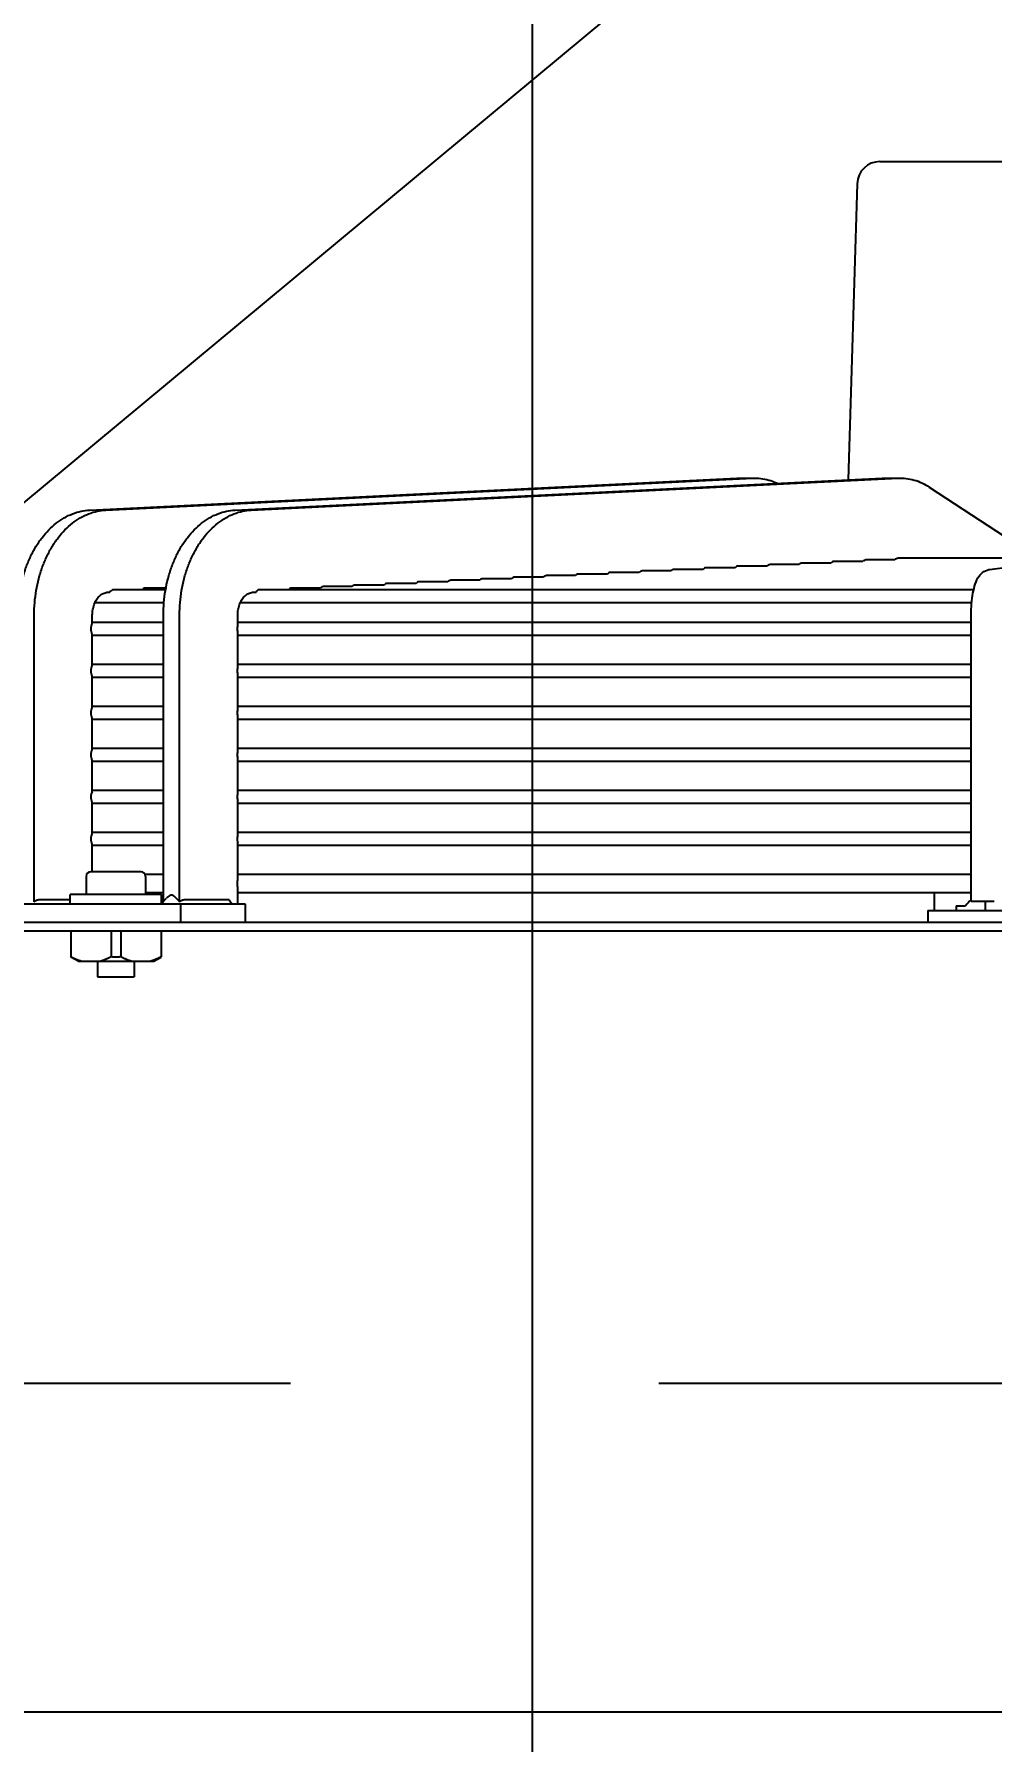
# Model space of a CAD drawing. Header units: millimetres. Extents: x 16200 to 32328, y 18593 to 29476.
# Drawn here: x 16311.8 to 16320.06, y 18977.07 to 18991.79 of the extents above; entities that cross this region are included whole.
import ezdxf

# ---------------------------------------------------------------- set-up
doc = ezdxf.new("R2010")
doc.units = ezdxf.units.MM
doc.header["$LTSCALE"] = 5
doc.linetypes.add('HIDDEN', pattern=[9.525, 6.35, -3.175])
doc.layers.add('UNIT', color=6, linetype='Continuous')
doc.layers.add('WS-NO-CONTROL', color=3, linetype='Continuous')
doc.styles.add('SUBMITTAL', font='romans.shx', dxfattribs={"width": 0.75})
doc.dimstyles.new('SUBMITTAL', dxfattribs={"dimtxt": 0.09375, "dimasz": 0.09375, "dimexe": 0.03125, "dimexo": 0.0625, "dimgap": 0.0625, "dimtad": 0, "dimdec": 4, "dimzin": 4, "dimdsep": 46, "dimlunit": 4, "dimtxsty": 'SUBMITTAL', "dimcen": 0.09375, "dimclre": 6, "dimadec": 0, "dimazin": 0, "dimtfac": 1, "dimtdec": 0, "dimtofl": 0, "dimtmove": 0, "dimatfit": 3, "dimfxl": 0, "dimfrac": 2, "dimtolj": 1, "dimtzin": 4, "dimarcsym": 0})

# ---------------------------------------------------------------- blocks, each defined once
blk = doc.blocks.new('*D76')
at = {"layer": 'WS-NO-CONTROL', "color": 6, "lineweight": -2}
for p, q in [((16257.946, 18976.129), (16257.946, 19017.259)), ((16316.097, 18975.861), (16316.097, 19017.259))]:
    blk.add_line(p, q, dxfattribs=at)
at = {"layer": 'WS-NO-CONTROL', "color": 3, "lineweight": -2}
for p, q in [((16257.946, 19014.442), (16253.017, 19014.442)), ((16311.168, 19014.442), (16262.876, 19014.442))]:
    blk.add_line(p, q, dxfattribs=at)
at = {"layer": 'WS-NO-CONTROL', "color": 3}
for points in [[(16262.876, 19015.263), (16262.876, 19013.62), (16257.946, 19014.442)], [(16311.168, 19015.263), (16311.168, 19013.62), (16316.097, 19014.442)]]:
    blk.add_solid(points, dxfattribs=at)
at = {"layer": 'WS-NO-CONTROL', "color": 3, "insert": (16234.268, 19014.442), "char_height": 4.9294, "attachment_point": 5, "style": 'SUBMITTAL'}
blk.add_mtext('\\A1;4\'-10 1/8"', dxfattribs=at)

msp = doc.modelspace()

# ---------------------------------------------------------------- linework, layer by layer
at = {"layer": 'UNIT'}
for p, q in [((16319.0914, 18990.6942), (16329.1707, 18990.6942)), ((16318.8946, 18990.5034), (16318.8167, 18987.9508)), ((16312.2828, 18987.6907), (16317.8576, 18987.9653)), ((16312.422, 18987.6907), (16317.9968, 18987.9653)), ((16313.5355, 18987.6907), (16319.1104, 18987.9653)), ((16313.6747, 18987.6907), (16319.2496, 18987.9653)), ((16317.878, 18987.9657), (16318.0171, 18987.9657)), ((16319.1307, 18987.9657), (16319.2699, 18987.9657)), ((16319.5161, 18987.8889), (16320.453, 18987.2749)), ((16320.0363, 18987.1783), (16322.0717, 18987.4529)), ((16318.1183, 18987.2061), (16317.8686, 18987.2061)), ((16318.3938, 18987.2196), (16318.144, 18987.2196)), ((16318.6694, 18987.2331), (16318.4195, 18987.2331)), ((16318.9451, 18987.2466), (16318.6951, 18987.2466)), ((16319.2201, 18987.2601), (16318.9708, 18987.2601)), ((16320.7524, 18987.2749), (16319.2468, 18987.2749)), ((16315.0939, 18987.0577), (16314.8449, 18987.0577)), ((16315.3685, 18987.0712), (16315.1195, 18987.0712)), ((16315.6432, 18987.0847), (16315.3941, 18987.0847)), ((16315.918, 18987.0982), (16315.6688, 18987.0982)), ((16316.1927, 18987.1117), (16315.9436, 18987.1117)), ((16316.4676, 18987.1252), (16316.2184, 18987.1252)), ((16316.7425, 18987.1387), (16316.4932, 18987.1387)), ((16317.0175, 18987.1522), (16316.7682, 18987.1522)), ((16317.2926, 18987.1657), (16317.0432, 18987.1657)), ((16317.5677, 18987.1792), (16317.3182, 18987.1792)), ((16317.8429, 18987.1926), (16317.5934, 18987.1926)), ((16312.4394, 18986.9824), (16312.4558, 18986.9832)), ((16312.9362, 18987.0037), (16312.4861, 18987.0037)), ((16312.9387, 18987.0172), (16312.7604, 18987.0172)), ((16313.6922, 18986.9824), (16313.7166, 18986.9836)), ((16319.899, 18987.0037), (16313.7467, 18987.0037)), ((16314.2701, 18987.0172), (16314.0212, 18987.0172)), ((16314.5447, 18987.0307), (16314.2957, 18987.0307)), ((16314.8192, 18987.0442), (16314.5703, 18987.0442)), ((16311.8038, 18984.3128), (16311.8038, 18986.7856)), ((16312.3049, 18986.7089), (16312.3049, 18986.7856)), ((16312.3277, 18986.8935), (16312.9219, 18986.8935)), ((16312.9174, 18984.3163), (16312.9174, 18986.7856)), ((16313.0566, 18984.3128), (16313.0566, 18986.7856)), ((16313.5577, 18986.6965), (16313.5577, 18986.7856)), ((16313.5805, 18986.8935), (16319.8821, 18986.8935)), ((16319.8773, 18984.3163), (16319.8773, 18986.7856)), ((16312.9174, 18986.7218), (16312.3049, 18986.7218)), ((16312.3049, 18986.3467), (16312.3049, 18986.6244)), ((16312.3049, 18986.6115), (16312.9174, 18986.6115)), ((16319.8773, 18986.7218), (16313.5577, 18986.7218)), ((16313.5577, 18986.3343), (16313.5577, 18986.6368)), ((16313.5577, 18986.6115), (16319.8773, 18986.6115)), ((16312.9174, 18986.3596), (16312.3049, 18986.3596)), ((16319.8773, 18986.3596), (16313.5577, 18986.3596)), ((16312.3049, 18985.9845), (16312.3049, 18986.2622)), ((16312.3049, 18986.2493), (16312.9174, 18986.2493)), ((16313.5577, 18985.9721), (16313.5577, 18986.2746)), ((16313.5577, 18986.2493), (16319.8773, 18986.2493)), ((16312.9174, 18985.9974), (16312.3049, 18985.9974)), ((16312.3049, 18985.6223), (16312.3049, 18985.9)), ((16312.3049, 18985.8871), (16312.9174, 18985.8871)), ((16319.8773, 18985.9974), (16313.5577, 18985.9974)), ((16313.5577, 18985.6099), (16313.5577, 18985.9124)), ((16313.5577, 18985.8871), (16319.8773, 18985.8871)), ((16312.9174, 18985.6352), (16312.3049, 18985.6352)), ((16319.8773, 18985.6352), (16313.5577, 18985.6352)), ((16312.3049, 18985.2601), (16312.3049, 18985.5378)), ((16312.3049, 18985.5249), (16312.9174, 18985.5249)), ((16313.5577, 18985.2476), (16313.5577, 18985.5502)), ((16313.5577, 18985.5249), (16319.8773, 18985.5249)), ((16312.9174, 18985.2729), (16312.3049, 18985.2729)), ((16312.3049, 18984.8978), (16312.3049, 18985.1756)), ((16312.3049, 18985.1627), (16312.9174, 18985.1627)), ((16319.8773, 18985.2729), (16313.5577, 18985.2729)), ((16313.5577, 18984.8854), (16313.5577, 18985.188)), ((16313.5577, 18985.1627), (16319.8773, 18985.1627)), ((16312.9174, 18984.9107), (16312.3049, 18984.9107)), ((16319.8773, 18984.9107), (16313.5577, 18984.9107)), ((16312.3049, 18984.5722), (16312.3049, 18984.8134)), ((16312.3049, 18984.8005), (16312.9174, 18984.8005)), ((16313.5577, 18984.5074), (16313.5577, 18984.8258)), ((16313.5577, 18984.8005), (16319.8773, 18984.8005)), ((16312.7249, 18984.5722), (16312.2918, 18984.5722)), ((16312.9174, 18984.5485), (16312.7609, 18984.5485)), ((16319.8773, 18984.5485), (16313.5577, 18984.5485)), ((16312.2524, 18984.5328), (16312.2524, 18984.3753)), ((16312.7642, 18984.5328), (16312.7642, 18984.3753)), ((16313.5577, 18984.2966), (16313.5577, 18984.4362)), ((16311.3948, 18984.2966), (16313.6219, 18984.2966)), ((16312.1146, 18984.3294), (16311.8456, 18984.3294)), ((16312.902, 18984.3753), (16312.1146, 18984.3753)), ((16312.1146, 18984.2966), (16312.1146, 18984.3753)), ((16312.7642, 18984.395), (16312.9174, 18984.395)), ((16312.902, 18984.301), (16312.902, 18984.3753)), ((16313.0651, 18984.2966), (16313.0651, 18984.1391)), ((16313.4827, 18984.3294), (16313.0983, 18984.3294)), ((16313.5577, 18984.395), (16319.8773, 18984.395)), ((16313.6219, 18984.2966), (16313.6219, 18984.1391)), ((16319.5607, 18984.2395), (16319.5607, 18984.395)), ((16319.7487, 18984.2789), (16319.8275, 18984.2789)), ((16319.7487, 18984.2789), (16319.7487, 18984.2395)), ((16320.0741, 18984.3163), (16319.8773, 18984.3163)), ((16320, 18984.2395), (16320, 18984.3163)), ((16307.261, 18984.1391), (16341.0011, 18984.1391)), ((16319.5051, 18984.2395), (16328.757, 18984.2395)), ((16319.5051, 18984.2395), (16319.5051, 18984.1391)), ((16341.0011, 18984.0604), (16307.261, 18984.0604)), ((16312.1186, 18984.0604), (16312.1186, 18983.8382)), ((16312.4666, 18984.0604), (16312.4666, 18983.8382)), ((16312.5501, 18984.0604), (16312.5501, 18983.8382)), ((16312.8981, 18984.0604), (16312.8981, 18983.8382)), ((16312.1816, 18983.8005), (16312.1186, 18983.8369)), ((16312.8351, 18983.8005), (16312.8981, 18983.8369)), ((16312.1816, 18983.8005), (16312.8351, 18983.8005)), ((16312.3508, 18983.8005), (16312.3508, 18983.6666)), ((16312.3508, 18983.6666), (16312.6658, 18983.6666)), ((16312.6658, 18983.8005), (16312.6658, 18983.6666)), ((16335.2375, 18977.3281), (16306.6407, 18977.3281))]:
    msp.add_line(p, q, dxfattribs=at)
for centre, radius, start, end in [((16319.0914, 18990.4974), 0.1969, 90, 178.25151), ((16312.2918, 18984.5328), 0.0394, 90, 180), ((16312.7249, 18984.5328), 0.0394, 0, 90), ((16320.0145, 18984.1437), 0.2307, 126.49726, 144.15266)]:
    msp.add_arc(centre, radius, start, end, dxfattribs=at)
for centre, major_axis, ratio, start_param, end_param in [((16317.8686, 18987.151), (0, -0.0551), 0.7106314, 3.1415481, 3.8564538), ((16318.144, 18987.1645), (0, -0.0551), 0.7109269, 3.1415422, 3.8564474), ((16318.4195, 18987.178), (0, -0.0551), 0.7112612, 3.1415352, 3.8564398), ((16318.6951, 18987.1915), (0, -0.0551), 0.7116416, 3.1415269, 3.8564308), ((16318.9709, 18987.205), (0, -0.0551), 0.712077, 3.141517, 3.8564199), ((16319.2468, 18987.2198), (0, -0.0551), 0.71258, 3.1415074, 3.8909101), ((16314.8449, 18987.0026), (0, -0.0551), 0.7088222, 3.1415778, 3.8564861), ((16315.1195, 18987.0161), (0, -0.0551), 0.7089205, 3.1415765, 3.8564847), ((16315.3941, 18987.0296), (0, -0.0551), 0.7090275, 3.141575, 3.8564831), ((16315.6688, 18987.0431), (0, -0.0551), 0.7091442, 3.1415734, 3.8564813), ((16315.9436, 18987.0566), (0, -0.0551), 0.7092719, 3.1415715, 3.8564792), ((16316.2184, 18987.07), (0, -0.0551), 0.7094121, 3.1415694, 3.8564769), ((16316.4932, 18987.0835), (0, -0.0551), 0.7095663, 3.1415669, 3.8564743), ((16316.7682, 18987.097), (0, -0.0551), 0.7097366, 3.1415642, 3.8564713), ((16317.0432, 18987.1105), (0, -0.0551), 0.7099252, 3.141561, 3.8564678), ((16317.3182, 18987.124), (0, -0.0551), 0.7101349, 3.1415573, 3.8564638), ((16317.5934, 18987.1375), (0, -0.0551), 0.710369, 3.141553, 3.8564592), ((16312.4861, 18986.9486), (0, -0.0551), 0.7079972, 3.1415858, 4.0326206), ((16312.7604, 18986.9621), (0, -0.0551), 0.7080429, 3.1415852, 3.8564942), ((16313.7467, 18986.9486), (0, -0.0551), 0.7084995, 3.1415818, 4.0233013), ((16314.0212, 18986.9621), (0, -0.0551), 0.708571, 3.141581, 3.8564896), ((16314.2957, 18986.9756), (0, -0.0551), 0.7086482, 3.14158, 3.8564885), ((16314.5703, 18986.9891), (0, -0.0551), 0.7087318, 3.141579, 3.8564874), ((16312.33, 18986.6666), (0, -0.0551), 0.7079678, 3.8398095, 4.712382), ((16312.33, 18986.6666), (0, -0.0551), 0.7079678, 4.7123959, 5.5849684), ((16312.33, 18986.3044), (0, -0.0551), 0.7079678, 3.8398095, 4.712382), ((16312.33, 18986.3044), (0, -0.0551), 0.7079678, 4.7123959, 5.5849684), ((16312.33, 18985.9422), (0, -0.0551), 0.7079678, 3.8398095, 4.712382), ((16312.33, 18985.9422), (0, -0.0551), 0.7079678, 4.7123959, 5.5849684), ((16312.33, 18985.58), (0, -0.0551), 0.7079678, 3.8398095, 4.712382), ((16312.33, 18985.58), (0, -0.0551), 0.7079678, 4.7123959, 5.5849684), ((16312.33, 18985.2178), (0, -0.0551), 0.7079678, 3.8398095, 4.712382), ((16312.33, 18985.2178), (0, -0.0551), 0.7079678, 4.7123959, 5.5849684), ((16312.33, 18984.8556), (0, -0.0551), 0.7079678, 3.8398095, 4.712382), ((16312.33, 18984.8556), (0, -0.0551), 0.7079678, 4.7123959, 5.5849684), ((16314.4787, 18985.7052), (0, -1.969), 0.7071068, 5.4860047, 5.5095695)]:
    msp.add_ellipse(centre, major_axis=major_axis, ratio=ratio, start_param=start_param, end_param=end_param, dxfattribs=at)
for points in [[(16317.8596, 18987.9653), (16317.8657, 18987.9656), (16317.8718, 18987.9657), (16317.878, 18987.9657)], [(16319.1124, 18987.9653), (16319.1185, 18987.9656), (16319.1246, 18987.9657), (16319.1307, 18987.9657)], [(16312.8975, 18984.2966), (16312.9137, 18984.3124), (16312.9296, 18984.3285), (16312.9452, 18984.3448)], [(16312.2099, 18983.8005), (16312.2066, 18983.8015), (16312.2002, 18983.8034), (16312.1904, 18983.8067), (16312.1806, 18983.8103), (16312.1708, 18983.8141), (16312.1608, 18983.8182), (16312.1506, 18983.8227), (16312.1402, 18983.8275), (16312.1296, 18983.8326), (16312.1223, 18983.8363), (16312.1186, 18983.8382)], [(16312.4666, 18983.8382), (16312.4628, 18983.8362), (16312.4555, 18983.8325), (16312.4447, 18983.8274), (16312.4343, 18983.8226), (16312.4241, 18983.8181), (16312.4141, 18983.814), (16312.4042, 18983.8102), (16312.3945, 18983.8066), (16312.3849, 18983.8034), (16312.3785, 18983.8014), (16312.3753, 18983.8005)], [(16312.5501, 18983.8382), (16312.5455, 18983.8379), (16312.5362, 18983.8374), (16312.5223, 18983.837), (16312.5083, 18983.8368), (16312.4944, 18983.837), (16312.4805, 18983.8374), (16312.4712, 18983.8379), (16312.4666, 18983.8382)], [(16312.6414, 18983.8005), (16312.6381, 18983.8015), (16312.6317, 18983.8034), (16312.6219, 18983.8067), (16312.6121, 18983.8103), (16312.6023, 18983.8141), (16312.5923, 18983.8182), (16312.5821, 18983.8227), (16312.5717, 18983.8275), (16312.5611, 18983.8326), (16312.5538, 18983.8363), (16312.5501, 18983.8382)], [(16312.8981, 18983.8382), (16312.8943, 18983.8362), (16312.887, 18983.8325), (16312.8762, 18983.8274), (16312.8658, 18983.8226), (16312.8556, 18983.8181), (16312.8456, 18983.814), (16312.8357, 18983.8102), (16312.826, 18983.8066), (16312.8164, 18983.8034), (16312.81, 18983.8014), (16312.8068, 18983.8005)]]:
    msp.add_open_spline(points, degree=3, dxfattribs=at)
for points, knots in [([(16317.9968, 18987.9652), (16318.0197, 18987.9663), (16318.0427, 18987.9656), (16318.0655, 18987.9629), (16318.0884, 18987.9602), (16318.111, 18987.9557), (16318.1334, 18987.9493), (16318.1558, 18987.9428), (16318.1779, 18987.9346), (16318.1997, 18987.9245), (16318.2022, 18987.9233), (16318.2048, 18987.9221), (16318.2074, 18987.9208)], [0, 0, 0, 0, 0.25037629, 0.25037629, 0.25037629, 0.50056405, 0.50056405, 0.50056405, 0.75075182, 0.75075182, 0.75075182, 0.78029111, 0.78029111, 0.78029111, 0.78029111]), ([(16319.2496, 18987.9652), (16319.2724, 18987.9663), (16319.2954, 18987.9656), (16319.3183, 18987.9629), (16319.3411, 18987.9602), (16319.3638, 18987.9557), (16319.3861, 18987.9493), (16319.4085, 18987.9428), (16319.4307, 18987.9346), (16319.4524, 18987.9245), (16319.4741, 18987.9144), (16319.4954, 18987.9025), (16319.5161, 18987.889)], [0, 0, 0, 0, 0.2503763, 0.2503763, 0.2503763, 0.5005641, 0.5005641, 0.5005641, 0.7507518, 0.7507518, 0.7507518, 1, 1, 1, 1]), ([(16311.6646, 18986.7856), (16311.6646, 18986.8212), (16311.6661, 18986.8571), (16311.6691, 18986.8925), (16311.6721, 18986.9279), (16311.6765, 18986.9629), (16311.6824, 18986.9976), (16311.6883, 18987.0322), (16311.6957, 18987.0666), (16311.7045, 18987.1001), (16311.7132, 18987.1335), (16311.7233, 18987.166), (16311.7348, 18987.1978), (16311.7463, 18987.2295), (16311.7592, 18987.2605), (16311.7733, 18987.2901), (16311.7873, 18987.3198), (16311.8025, 18987.348), (16311.8189, 18987.3751), (16311.8354, 18987.4022), (16311.853, 18987.428), (16311.8716, 18987.4522), (16311.8901, 18987.4763), (16311.9096, 18987.4988), (16311.93, 18987.5196), (16311.9505, 18987.5405), (16311.9719, 18987.5598), (16311.994, 18987.5771), (16312.016, 18987.5944), (16312.0386, 18987.6098), (16312.062, 18987.6234), (16312.0853, 18987.6369), (16312.1094, 18987.6485), (16312.1337, 18987.6581), (16312.1579, 18987.6676), (16312.1825, 18987.6751), (16312.2074, 18987.6805), (16312.2323, 18987.686), (16312.2577, 18987.6894), (16312.2828, 18987.6906)], [0, 0, 0, 0, 0.076921, 0.076921, 0.076921, 0.1538421, 0.1538421, 0.1538421, 0.2307631, 0.2307631, 0.2307631, 0.3076842, 0.3076842, 0.3076842, 0.3846052, 0.3846052, 0.3846052, 0.4615263, 0.4615263, 0.4615263, 0.5384473, 0.5384473, 0.5384473, 0.6153684, 0.6153684, 0.6153684, 0.6922894, 0.6922894, 0.6922894, 0.7692105, 0.7692105, 0.7692105, 0.8461315, 0.8461315, 0.8461315, 0.9230526, 0.9230526, 0.9230526, 1, 1, 1, 1]), ([(16311.8038, 18986.7856), (16311.8038, 18986.8212), (16311.8053, 18986.8571), (16311.8083, 18986.8925), (16311.8113, 18986.9279), (16311.8157, 18986.9629), (16311.8216, 18986.9976), (16311.8275, 18987.0322), (16311.8349, 18987.0666), (16311.8437, 18987.1001), (16311.8524, 18987.1335), (16311.8625, 18987.166), (16311.874, 18987.1978), (16311.8855, 18987.2295), (16311.8984, 18987.2605), (16311.9125, 18987.2901), (16311.9265, 18987.3198), (16311.9417, 18987.348), (16311.9581, 18987.3751), (16311.9746, 18987.4022), (16311.9922, 18987.428), (16312.0108, 18987.4522), (16312.0293, 18987.4763), (16312.0488, 18987.4988), (16312.0692, 18987.5196), (16312.0897, 18987.5405), (16312.1111, 18987.5598), (16312.1332, 18987.5771), (16312.1552, 18987.5944), (16312.1778, 18987.6098), (16312.2012, 18987.6234), (16312.2245, 18987.6369), (16312.2486, 18987.6485), (16312.2728, 18987.6581), (16312.2971, 18987.6676), (16312.3217, 18987.6751), (16312.3466, 18987.6805), (16312.3715, 18987.686), (16312.3969, 18987.6894), (16312.422, 18987.6906)], [0, 0, 0, 0, 0.076921, 0.076921, 0.076921, 0.1538421, 0.1538421, 0.1538421, 0.2307631, 0.2307631, 0.2307631, 0.3076842, 0.3076842, 0.3076842, 0.3846052, 0.3846052, 0.3846052, 0.4615263, 0.4615263, 0.4615263, 0.5384473, 0.5384473, 0.5384473, 0.6153684, 0.6153684, 0.6153684, 0.6922894, 0.6922894, 0.6922894, 0.7692105, 0.7692105, 0.7692105, 0.8461315, 0.8461315, 0.8461315, 0.9230526, 0.9230526, 0.9230526, 1, 1, 1, 1]), ([(16312.9174, 18986.7856), (16312.9174, 18986.8212), (16312.9189, 18986.8571), (16312.9219, 18986.8925), (16312.9248, 18986.9279), (16312.9293, 18986.9629), (16312.9352, 18986.9976), (16312.9411, 18987.0322), (16312.9485, 18987.0666), (16312.9572, 18987.1001), (16312.966, 18987.1335), (16312.9761, 18987.166), (16312.9876, 18987.1978), (16312.9991, 18987.2295), (16313.012, 18987.2605), (16313.026, 18987.2901), (16313.0401, 18987.3198), (16313.0552, 18987.348), (16313.0717, 18987.3751), (16313.0881, 18987.4022), (16313.1058, 18987.428), (16313.1243, 18987.4522), (16313.1429, 18987.4763), (16313.1623, 18987.4988), (16313.1828, 18987.5196), (16313.2032, 18987.5405), (16313.2247, 18987.5598), (16313.2467, 18987.5771), (16313.2688, 18987.5944), (16313.2914, 18987.6098), (16313.3147, 18987.6234), (16313.3381, 18987.6369), (16313.3621, 18987.6485), (16313.3864, 18987.6581), (16313.4107, 18987.6676), (16313.4352, 18987.6751), (16313.4602, 18987.6805), (16313.4851, 18987.686), (16313.5104, 18987.6894), (16313.5355, 18987.6906)], [0, 0, 0, 0, 0.076921, 0.076921, 0.076921, 0.1538421, 0.1538421, 0.1538421, 0.2307631, 0.2307631, 0.2307631, 0.3076842, 0.3076842, 0.3076842, 0.3846052, 0.3846052, 0.3846052, 0.4615263, 0.4615263, 0.4615263, 0.5384473, 0.5384473, 0.5384473, 0.6153684, 0.6153684, 0.6153684, 0.6922894, 0.6922894, 0.6922894, 0.7692105, 0.7692105, 0.7692105, 0.8461315, 0.8461315, 0.8461315, 0.9230526, 0.9230526, 0.9230526, 1, 1, 1, 1]), ([(16313.0566, 18986.7856), (16313.0566, 18986.8212), (16313.0581, 18986.8571), (16313.0611, 18986.8925), (16313.064, 18986.9279), (16313.0685, 18986.9629), (16313.0744, 18986.9976), (16313.0803, 18987.0322), (16313.0877, 18987.0666), (16313.0964, 18987.1001), (16313.1052, 18987.1335), (16313.1153, 18987.166), (16313.1268, 18987.1978), (16313.1383, 18987.2295), (16313.1512, 18987.2605), (16313.1652, 18987.2901), (16313.1792, 18987.3198), (16313.1944, 18987.348), (16313.2109, 18987.3751), (16313.2273, 18987.4022), (16313.245, 18987.428), (16313.2635, 18987.4522), (16313.2821, 18987.4763), (16313.3015, 18987.4988), (16313.322, 18987.5196), (16313.3424, 18987.5405), (16313.3639, 18987.5598), (16313.3859, 18987.5771), (16313.408, 18987.5944), (16313.4306, 18987.6098), (16313.4539, 18987.6234), (16313.4773, 18987.6369), (16313.5013, 18987.6485), (16313.5256, 18987.6581), (16313.5499, 18987.6676), (16313.5744, 18987.6751), (16313.5993, 18987.6805), (16313.6243, 18987.686), (16313.6496, 18987.6894), (16313.6747, 18987.6906)], [0, 0, 0, 0, 0.076921, 0.076921, 0.076921, 0.1538421, 0.1538421, 0.1538421, 0.2307631, 0.2307631, 0.2307631, 0.3076842, 0.3076842, 0.3076842, 0.3846052, 0.3846052, 0.3846052, 0.4615263, 0.4615263, 0.4615263, 0.5384473, 0.5384473, 0.5384473, 0.6153684, 0.6153684, 0.6153684, 0.6922894, 0.6922894, 0.6922894, 0.7692105, 0.7692105, 0.7692105, 0.8461315, 0.8461315, 0.8461315, 0.9230526, 0.9230526, 0.9230526, 1, 1, 1, 1]), ([(16319.8773, 18986.7856), (16319.8773, 18986.8185), (16319.8786, 18986.8513), (16319.8838, 18986.9146), (16319.8876, 18986.9451), (16319.898, 18987.0019), (16319.9044, 18987.0283), (16319.921, 18987.0769), (16319.9306, 18987.0993), (16319.9544, 18987.132), (16319.9635, 18987.1425), (16319.9895, 18987.1629), (16320.0077, 18987.173), (16320.0319, 18987.1776), (16320.0341, 18987.178), (16320.0363, 18987.1783)], [1.5707963, 1.5707963, 1.5707963, 1.5707963, 1.8779743, 1.8779743, 2.1851522, 2.1851522, 2.4923302, 2.4923302, 2.7995081, 2.7995081, 2.9409737, 2.9409737, 3.0918576, 3.0918576, 3.1066861, 3.1066861, 3.1066861, 3.1066861]), ([(16312.3049, 18986.7856), (16312.3049, 18986.7934), (16312.3053, 18986.8011), (16312.3059, 18986.8088), (16312.3065, 18986.8165), (16312.3075, 18986.8242), (16312.3088, 18986.8317), (16312.3101, 18986.8392), (16312.3117, 18986.8466), (16312.3136, 18986.8539), (16312.3155, 18986.8612), (16312.3177, 18986.8683), (16312.3202, 18986.8752), (16312.3227, 18986.8821), (16312.3255, 18986.8888), (16312.3285, 18986.8952), (16312.3316, 18986.9016), (16312.3349, 18986.9078), (16312.3385, 18986.9137), (16312.342, 18986.9196), (16312.3459, 18986.9252), (16312.3499, 18986.9304), (16312.3539, 18986.9357), (16312.3582, 18986.9406), (16312.3627, 18986.9452), (16312.3671, 18986.9497), (16312.3717, 18986.9539), (16312.3765, 18986.9576), (16312.3813, 18986.9614), (16312.3863, 18986.9648), (16312.3914, 18986.9677), (16312.3965, 18986.9707), (16312.4016, 18986.9732), (16312.4069, 18986.9753), (16312.4122, 18986.9773), (16312.4176, 18986.979), (16312.423, 18986.9802), (16312.4285, 18986.9814), (16312.4339, 18986.9821), (16312.4394, 18986.9824)], [0, 0, 0, 0, 0.076921, 0.076921, 0.076921, 0.153842, 0.153842, 0.153842, 0.230763, 0.230763, 0.230763, 0.307684, 0.307684, 0.307684, 0.384605, 0.384605, 0.384605, 0.461526, 0.461526, 0.461526, 0.538447, 0.538447, 0.538447, 0.615368, 0.615368, 0.615368, 0.692289, 0.692289, 0.692289, 0.7692101, 0.7692101, 0.7692101, 0.8461311, 0.8461311, 0.8461311, 0.9230521, 0.9230521, 0.9230521, 1, 1, 1, 1]), ([(16313.5577, 18986.7856), (16313.5577, 18986.7934), (16313.558, 18986.8011), (16313.5587, 18986.8088), (16313.5593, 18986.8165), (16313.5603, 18986.8242), (16313.5615, 18986.8317), (16313.5628, 18986.8392), (16313.5644, 18986.8466), (16313.5663, 18986.8539), (16313.5682, 18986.8612), (16313.5704, 18986.8683), (16313.5729, 18986.8752), (16313.5754, 18986.8821), (16313.5782, 18986.8888), (16313.5813, 18986.8952), (16313.5843, 18986.9016), (16313.5877, 18986.9078), (16313.5912, 18986.9137), (16313.5948, 18986.9196), (16313.5986, 18986.9252), (16313.6026, 18986.9304), (16313.6067, 18986.9357), (16313.611, 18986.9406), (16313.6154, 18986.9452), (16313.6198, 18986.9497), (16313.6245, 18986.9539), (16313.6293, 18986.9576), (16313.6341, 18986.9614), (16313.639, 18986.9648), (16313.6441, 18986.9677), (16313.6492, 18986.9707), (16313.6544, 18986.9732), (16313.6597, 18986.9753), (16313.665, 18986.9773), (16313.6704, 18986.979), (16313.6758, 18986.9802), (16313.6812, 18986.9814), (16313.6867, 18986.9821), (16313.6922, 18986.9824)], [0, 0, 0, 0, 0.076921, 0.076921, 0.076921, 0.153842, 0.153842, 0.153842, 0.230763, 0.230763, 0.230763, 0.307684, 0.307684, 0.307684, 0.384605, 0.384605, 0.384605, 0.461526, 0.461526, 0.461526, 0.538447, 0.538447, 0.538447, 0.615368, 0.615368, 0.615368, 0.692289, 0.692289, 0.692289, 0.7692101, 0.7692101, 0.7692101, 0.8461311, 0.8461311, 0.8461311, 0.9230521, 0.9230521, 0.9230521, 1, 1, 1, 1]), ([(16313.5577, 18986.6965), (16313.5564, 18986.6936), (16313.5553, 18986.6906), (16313.5526, 18986.6814), (16313.5515, 18986.6734), (16313.5515, 18986.6666)], [0.754611842, 0.754611842, 0.754611842, 0.754611842, 0.778331745, 0.778331745, 0.830133896, 0.830133896, 0.830133896, 0.830133896]), ([(16313.5515, 18986.6666), (16313.5515, 18986.6599), (16313.5526, 18986.6519), (16313.5553, 18986.6427), (16313.5564, 18986.6397), (16313.5577, 18986.6368)], [0, 0, 0, 0, 0.051802151, 0.051802151, 0.075522054, 0.075522054, 0.075522054, 0.075522054]), ([(16313.5577, 18986.3343), (16313.5564, 18986.3314), (16313.5553, 18986.3284), (16313.5526, 18986.3192), (16313.5515, 18986.3112), (16313.5515, 18986.3044)], [0.754611842, 0.754611842, 0.754611842, 0.754611842, 0.778331745, 0.778331745, 0.830133896, 0.830133896, 0.830133896, 0.830133896]), ([(16313.5515, 18986.3044), (16313.5515, 18986.2976), (16313.5526, 18986.2896), (16313.5553, 18986.2805), (16313.5564, 18986.2775), (16313.5577, 18986.2746)], [0, 0, 0, 0, 0.051802151, 0.051802151, 0.075522054, 0.075522054, 0.075522054, 0.075522054]), ([(16313.5577, 18985.9721), (16313.5564, 18985.9692), (16313.5553, 18985.9662), (16313.5526, 18985.957), (16313.5515, 18985.949), (16313.5515, 18985.9422)], [-0.075522054, -0.075522054, -0.075522054, -0.075522054, -0.051802151, -0.051802151, 0, 0, 0, 0]), ([(16313.5515, 18985.9422), (16313.5515, 18985.9354), (16313.5526, 18985.9274), (16313.5553, 18985.9183), (16313.5564, 18985.9153), (16313.5577, 18985.9124)], [-0.830133896, -0.830133896, -0.830133896, -0.830133896, -0.778331745, -0.778331745, -0.754611842, -0.754611842, -0.754611842, -0.754611842]), ([(16313.5577, 18985.6099), (16313.5564, 18985.607), (16313.5553, 18985.604), (16313.5526, 18985.5948), (16313.5515, 18985.5868), (16313.5515, 18985.58)], [-0.075522054, -0.075522054, -0.075522054, -0.075522054, -0.051802151, -0.051802151, 0, 0, 0, 0]), ([(16313.5515, 18985.58), (16313.5515, 18985.5732), (16313.5526, 18985.5652), (16313.5553, 18985.5561), (16313.5564, 18985.5531), (16313.5577, 18985.5502)], [-0.830133897, -0.830133897, -0.830133897, -0.830133897, -0.778331746, -0.778331746, -0.754611843, -0.754611843, -0.754611843, -0.754611843]), ([(16313.5577, 18985.2476), (16313.5564, 18985.2448), (16313.5553, 18985.2418), (16313.5526, 18985.2326), (16313.5515, 18985.2246), (16313.5515, 18985.2178)], [-0.075522054, -0.075522054, -0.075522054, -0.075522054, -0.051802151, -0.051802151, 0, 0, 0, 0]), ([(16313.5515, 18985.2178), (16313.5515, 18985.211), (16313.5526, 18985.203), (16313.5553, 18985.1939), (16313.5564, 18985.1909), (16313.5577, 18985.188)], [-0.830133897, -0.830133897, -0.830133897, -0.830133897, -0.77830675, -0.77830675, -0.754610412, -0.754610412, -0.754610412, -0.754610412]), ([(16313.5577, 18984.8854), (16313.5564, 18984.8826), (16313.5553, 18984.8796), (16313.5526, 18984.8704), (16313.5515, 18984.8624), (16313.5515, 18984.8556)], [-0.075522054, -0.075522054, -0.075522054, -0.075522054, -0.051802151, -0.051802151, 0, 0, 0, 0]), ([(16313.5515, 18984.8556), (16313.5515, 18984.8488), (16313.5526, 18984.8408), (16313.5553, 18984.8317), (16313.5564, 18984.8287), (16313.5577, 18984.8258)], [0, 0, 0, 0, 0.051802151, 0.051802151, 0.075522054, 0.075522054, 0.075522054, 0.075522054]), ([(16313.5577, 18984.5074), (16313.5569, 18984.5053), (16313.5562, 18984.5032), (16313.553, 18984.4924), (16313.5515, 18984.4812), (16313.5515, 18984.4718)], [1.067161101, 1.067161101, 1.067161101, 1.067161101, 1.084108004, 1.084108004, 1.156260963, 1.156260963, 1.156260963, 1.156260963]), ([(16313.5515, 18984.4718), (16313.5515, 18984.4623), (16313.553, 18984.4512), (16313.5562, 18984.4404), (16313.5569, 18984.4382), (16313.5577, 18984.4362)], [-1.156260963, -1.156260963, -1.156260963, -1.156260963, -1.084108004, -1.084108004, -1.067161101, -1.067161101, -1.067161101, -1.067161101]), ([(16311.8456, 18984.3294), (16311.8444, 18984.3294), (16311.8432, 18984.3293), (16311.842, 18984.3292), (16311.8408, 18984.3292), (16311.8396, 18984.329), (16311.8384, 18984.3288), (16311.8372, 18984.3287), (16311.836, 18984.3285), (16311.8348, 18984.3282), (16311.8348, 18984.3282), (16311.8347, 18984.3281), (16311.8346, 18984.3281), (16311.8335, 18984.3279), (16311.8323, 18984.3276), (16311.8312, 18984.3273), (16311.83, 18984.3269), (16311.8288, 18984.3265), (16311.8276, 18984.3261), (16311.8263, 18984.3256), (16311.8251, 18984.3251), (16311.8239, 18984.3246), (16311.8236, 18984.3245), (16311.8233, 18984.3243), (16311.823, 18984.3242), (16311.822, 18984.3238), (16311.8211, 18984.3233), (16311.8201, 18984.3229), (16311.8188, 18984.3222), (16311.8175, 18984.3216), (16311.8162, 18984.3208), (16311.8149, 18984.3201), (16311.8136, 18984.3193), (16311.8122, 18984.3185), (16311.8115, 18984.3181), (16311.8108, 18984.3176), (16311.8101, 18984.3172), (16311.8095, 18984.3167), (16311.8088, 18984.3163), (16311.8081, 18984.3158), (16311.8067, 18984.3149), (16311.8053, 18984.3139), (16311.8038, 18984.3128)], [0, 0, 0, 0, 0.0909091, 0.0909091, 0.0909091, 0.1818182, 0.1818182, 0.1818182, 0.2727273, 0.2727273, 0.2727273, 0.2796798, 0.2796798, 0.2796798, 0.3636364, 0.3636364, 0.3636364, 0.4545455, 0.4545455, 0.4545455, 0.5454545, 0.5454545, 0.5454545, 0.5668519, 0.5668519, 0.5668519, 0.6363636, 0.6363636, 0.6363636, 0.7272727, 0.7272727, 0.7272727, 0.8181818, 0.8181818, 0.8181818, 0.8653178, 0.8653178, 0.8653178, 0.9090909, 0.9090909, 0.9090909, 1, 1, 1, 1]), ([(16313.0566, 18984.3128), (16313.042, 18984.3305), (16313.03, 18984.3443), (16313.0135, 18984.3594), (16313.0079, 18984.3638), (16312.9995, 18984.3682), (16312.9966, 18984.3694), (16312.9914, 18984.3706), (16312.9892, 18984.3709), (16312.9848, 18984.3709), (16312.9826, 18984.3706), (16312.9774, 18984.3694), (16312.9745, 18984.3682), (16312.9661, 18984.3638), (16312.9604, 18984.3594), (16312.9515, 18984.3512), (16312.9485, 18984.3482), (16312.9452, 18984.3448)], [-0.853538, -0.853538, -0.853538, -0.853538, -0.64697322, -0.64697322, -0.53019502, -0.53019502, -0.4705504, -0.4705504, -0.42676965, -0.42676965, -0.38298892, -0.38298892, -0.32334436, -0.32334436, -0.20656641, -0.20656641, -0.14841074, -0.14841074, -0.14841074, -0.14841074]), ([(16313.0983, 18984.3294), (16313.0971, 18984.3294), (16313.096, 18984.3293), (16313.0948, 18984.3292), (16313.0936, 18984.3292), (16313.0924, 18984.329), (16313.0912, 18984.3288), (16313.09, 18984.3287), (16313.0888, 18984.3285), (16313.0876, 18984.3282), (16313.0875, 18984.3282), (16313.0874, 18984.3281), (16313.0873, 18984.3281), (16313.0862, 18984.3279), (16313.0851, 18984.3276), (16313.084, 18984.3273), (16313.0828, 18984.3269), (16313.0815, 18984.3265), (16313.0803, 18984.3261), (16313.0791, 18984.3256), (16313.0779, 18984.3251), (16313.0766, 18984.3246), (16313.0763, 18984.3245), (16313.076, 18984.3243), (16313.0757, 18984.3242), (16313.0748, 18984.3238), (16313.0738, 18984.3233), (16313.0728, 18984.3229), (16313.0716, 18984.3222), (16313.0703, 18984.3216), (16313.069, 18984.3208), (16313.0677, 18984.3201), (16313.0663, 18984.3193), (16313.065, 18984.3185), (16313.0643, 18984.3181), (16313.0636, 18984.3176), (16313.0629, 18984.3172), (16313.0622, 18984.3167), (16313.0615, 18984.3163), (16313.0609, 18984.3158), (16313.0595, 18984.3149), (16313.058, 18984.3139), (16313.0566, 18984.3128)], [0, 0, 0, 0, 0.0909091, 0.0909091, 0.0909091, 0.1818182, 0.1818182, 0.1818182, 0.2727273, 0.2727273, 0.2727273, 0.2797096, 0.2797096, 0.2797096, 0.3636364, 0.3636364, 0.3636364, 0.4545455, 0.4545455, 0.4545455, 0.5454545, 0.5454545, 0.5454545, 0.5668899, 0.5668899, 0.5668899, 0.6363636, 0.6363636, 0.6363636, 0.7272727, 0.7272727, 0.7272727, 0.8181818, 0.8181818, 0.8181818, 0.8653352, 0.8653352, 0.8653352, 0.9090909, 0.9090909, 0.9090909, 1, 1, 1, 1]), ([(16312.1186, 18983.8382), (16312.1186, 18983.8379), (16312.1186, 18983.8374), (16312.1186, 18983.837), (16312.1186, 18983.8369), (16312.1186, 18983.8369)], [0, 0, 0, 0, 0.16666667, 0.33333333, 0.5, 0.5, 0.5, 0.5])]:
    msp.add_open_spline(points, degree=3, knots=knots, dxfattribs=at)
at = {"layer": 'WS-NO-CONTROL', "linetype": 'HIDDEN', "ltscale": 0.2}
msp.add_lwpolyline([(16288.6115, 18980.1644), (16321.0679, 18980.1644), (16321.0679, 18969.3591), (16288.6115, 18969.3591), (16288.6115, 18980.1644)], dxfattribs=at)

# ---------------------------------------------------------------- dimensions: what is measured, and where the dimension line sits
at = {"layer": 'WS-NO-CONTROL', "color": 3}
dim = msp.add_linear_dim(base=(16257.9462, 19014.4417), p1=(16316.097, 18973.0438), p2=(16257.9462, 18973.3122), dimstyle='SUBMITTAL', override={"dimscale": 70.42, "dimtxt": 0.07, "dimasz": 0.07, "dimexe": 0.04, "dimexo": 0.04, "dimgap": 0.03125, "dimdec": 3, "dimzin": 3, "dimclrd": 3, "dimclrt": 3, "dimtdec": 3, "dimtix": 1}, dxfattribs=at)
dim.commit()
dim.dimension.update_dxf_attribs({"geometry": '*D76', "text_midpoint": (16234.2675, 19014.4417), "dimtype": 160})

# ---------------------------------------------------------------- leaders
at = {"layer": 'WS-NO-CONTROL', "annotation_type": 0, "has_hookline": 1, "hookline_direction": 0, "text_width": 57.0471}
msp.add_leader([(16294.0207, 18973.0438), (16359.533, 19027.5105), (16363.6056, 19027.5105)], dimstyle='SUBMITTAL', override={"dimscale": 58.18, "dimasz": 0.07, "dimgap": 0.03, "dimcen": 4.055284, "dimarcsym": 1}, dxfattribs=at)

doc.saveas('drawing.dxf')
